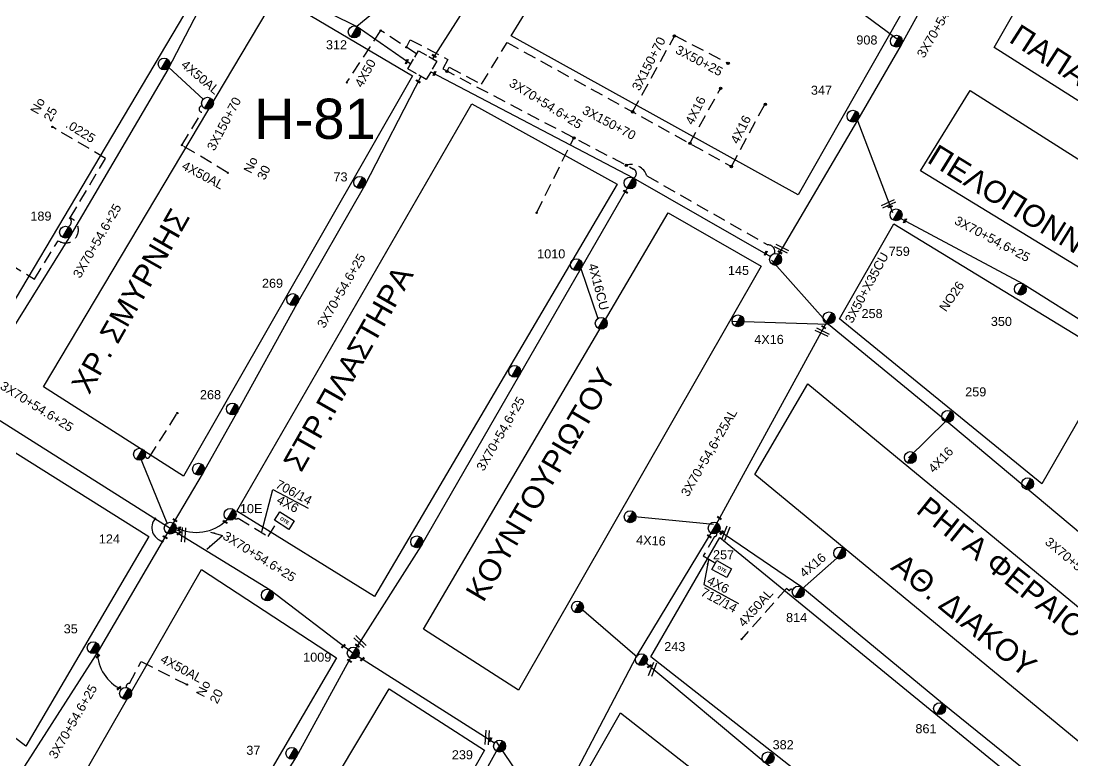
# Model space of a CAD drawing. Header units: millimetres. Extents: x 771 to 3391, y 686 to 1835.
# Drawn here: x 1229.9 to 1439, y 1215.3 to 1362.3 of the extents above; entities that cross this region are included whole.
import ezdxf

# ---------------------------------------------------------------- set-up
doc = ezdxf.new("R2010")
doc.units = ezdxf.units.MM
doc.linetypes.add('DASHED', pattern=[19.05, 12.7, -6.35])
for name, color, linetype in [('Pillar OTE', 7, 'Continuous'), ('Άγνωστα', 7, 'Continuous'), ('Γυμνά εναέρια ΧΤ (3Φ)   4x16CU', 7, 'Continuous'), ('Γυμνά εναέρια ΧΤ (3Φ)   4x50CU', 7, 'Continuous'), ('Εναέρια παροχή ΧΤ 4x16', 7, 'SYN_LINE'), ('Επιγραφές - Σχήματα', 7, 'Continuous'), ('Καλωδια Χ.Τ. 3x50+35', 7, 'Continuous'), ('Καλώδια ΧΤ   3x150+70AL', 7, 'DASHED'), ('Καλώδια ΧΤ   3x150AL+50CU', 7, 'DASHED'), ('Μηχανική τομή', 7, 'Continuous'), ('Περίπτερο', 7, 'Continuous'), ('Στύλος ΦΜ', 7, 'Continuous'), ('Στύλος ΦΜ @ 1', 7, 'Continuous'), ('Συνδέσεις', 7, 'Continuous'), ('Συνεστραμμένα ΧΤ   3x70+54.6+25 AL', 7, 'SYN_LINE'), ('Συνεστραμμένα ΧΤ   4x120+25 AL', 7, 'SYN_LINE'), ('Τομή', 7, 'Continuous'), ('Υπόβαθρο ΔΕΗ', 7, 'Continuous'), ('Υπόγεια καλώδια Παροχών ΧΤ   .0225', 7, 'DASHED'), ('Υπόγεια καλώδια Παροχών ΧΤ   4x16AL', 7, 'DASHED'), ('Υπόγεια καλώδια Παροχών ΧΤ   4x50AL', 7, 'DASHED'), ('Υπόγεια καλώδια Παροχών ΧΤ   4x6', 7, 'DASHED')]:
    doc.layers.add(name, color=color, linetype=linetype)
doc.styles.add('arial', font='arial.ttf')
doc.styles.get("Standard").update_dxf_attribs({"font": 'arial.ttf'})
doc.linetypes.add('SYN_LINE', pattern='A,0.5,-0.0001,["/\\/\\/\\/",Standard,S=0.1,R=0,X=0,Y=-0.05],-0.25', length=0.7501)
doc.dimstyles.new('ISO-25', dxfattribs={"dimtxt": 2.5, "dimasz": 2.5, "dimexe": 1.25, "dimexo": 0.625, "dimtad": 1, "dimtxsty": 'Standard', "dimcen": 2.5, "dimadec": 0, "dimazin": 0, "dimtfac": 1, "dimtmove": 0, "dimatfit": 3, "dimfxl": 1, "dimarcsym": 0})

# ---------------------------------------------------------------- blocks, each defined once
blk = doc.blocks.new('ΥΠΑΡΧΩΝ ΤΣΙΜΕΝΤΕΝΙΟΣ ΣΤΥΛΟΣ')
at = {"layer": 'Στύλος ΦΜ'}
blk.add_hatch(color=7, dxfattribs=at).paths.add_polyline_path([(-1.29, -2.28, 0.574793), (2.62, 0, 0.268822), (1.3, 2.27)])
at = {"layer": 'Στύλος ΦΜ', "color": 7}
blk.add_line((-1.29, -2.28), (1.3, 2.27), dxfattribs=at)
blk.add_circle((0, 0), 2.62, dxfattribs=at)
at = {"layer": 'Στύλος ΦΜ', "flags": 4}
for tag, p in [('ΑΡΙΘΜΟΣ', (-4.68, 8.05)), ('ΤΥΠΟΣ', (-4.91, 3.03))]:
    blk.add_attdef(tag, p, '', height=4, dxfattribs=at)
blk = doc.blocks.new('ΜΗΧΑΝΙΚΗ ΤΟΜΗ')
at = {"layer": 'Μηχανική τομή', "ltscale": 40}
for p, q in [((-1.89, 0.78), (1.89, 0.78)), ((1.89, 0), (-1.89, 0))]:
    blk.add_line(p, q, dxfattribs=at)
blk = doc.blocks.new('_ΣΥΝΔΕΣΗ')
at = {"layer": 'Συνδέσεις', "linetype": 'SYN_LINE', "ltscale": 40}
blk.add_hatch(color=256, dxfattribs=at).paths.add_polyline_path([(0.5, -0.01, 1), (-0.5, -0.01, 1)])
at = {"layer": 'Συνδέσεις'}
blk.add_circle((0, -0.01), 0.5, dxfattribs=at)
blk = doc.blocks.new('ΤΟΜΗ')
at = {"layer": 'Τομή', "ltscale": 40}
for p, q in [((-5.68, 0), (5.68, 0)), ((5.68, -2.33), (-5.68, -2.33))]:
    blk.add_line(p, q, dxfattribs=at)
blk = doc.blocks.new('PILLAR YPOSTATHMOU')
at = {"layer": 'Περίπτερο', "ltscale": 40}
for points in [[(540.43, 2525.12), (540.43, 2526.01), (541.51, 2526.01)], [(541.59, 2523.53), (540.43, 2523.53), (540.43, 2524.86)], [(541.82, 2526.01), (542.91, 2526.01), (542.91, 2524.95)], [(542.91, 2524.59), (542.91, 2523.53), (541.92, 2523.53)]]:
    blk.add_lwpolyline(points, dxfattribs=at)
blk = doc.blocks.new('PILLAR ΟΤΕ')
at = {"layer": 'Pillar OTE', "ltscale": 40}
blk.add_lwpolyline([(-3.31, 2.02), (3.39, 2.02), (3.39, -1.99), (-3.31, -1.99)], close=True, dxfattribs=at)
at = {"layer": 'Pillar OTE', "insert": (-1.81, 0.71), "char_height": 1.3575, "width": 109.961, "attachment_point": 1}
blk.add_mtext('{\\fArial|b1|i0|c161|p34;OTE}', dxfattribs=at)

msp = doc.modelspace()

# ---------------------------------------------------------------- linework, layer by layer
at = {"layer": 'Άγνωστα', "color": 30}
for points in [[(1296.66236, 1361.30669), (1305.92816, 1368.99231)], [(1352.40493, 1235.91601), (1340.30458, 1246.32795)]]:
    msp.add_lwpolyline(points, dxfattribs=at)
at = {"layer": 'Άγνωστα', "color": 6}
msp.add_lwpolyline([(1396.04552, 1342.87528), (1403.10413, 1324.26159)], dxfattribs=at)
at = {"layer": 'Άγνωστα', "color": 27, "linetype": 'DASHED', "ltscale": 0.2}
msp.add_lwpolyline([(1332.39706, 1324.21961), (1339.81174, 1339.1204)], dxfattribs=at)
at = {"layer": 'Άγνωστα', "color": 2, "linetype": 'DASHED', "ltscale": 0.2}
msp.add_lwpolyline([(1254.60145, 1275.95349, 0.681946805), (1255.39736, 1275.59797), (1260.99881, 1284.41629)], format="xyb", dxfattribs=at)
at = {"layer": 'Γυμνά εναέρια ΧΤ (3Φ)   4x16CU', "color": 1}
msp.add_lwpolyline([(1341.17772, 1313.12657), (1344.56171, 1303.21915)], dxfattribs=at)
at = {"layer": 'Γυμνά εναέρια ΧΤ (3Φ)   4x50CU', "color": 30, "linetype": 'Continuous', "ltscale": 0.2}
msp.add_lwpolyline([(1259.29171, 1353.05717), (1266.11439, 1346.78341)], dxfattribs=at)
at = {"layer": 'Εναέρια παροχή ΧΤ 4x16', "color": 6, "ltscale": 20}
msp.add_lwpolyline([(1404.61415, 1358.31895), (1388.66637, 1370.12462)], dxfattribs=at)
at = {"layer": 'Εναέρια παροχή ΧΤ 4x16', "color": 27, "ltscale": 20}
for points in [[(1371.41697, 1302.67023), (1390.43795, 1302.09962)], [(1406.32333, 1275.49029), (1413.82192, 1282.85382)]]:
    msp.add_lwpolyline(points, dxfattribs=at)
at = {"layer": 'Εναέρια παροχή ΧΤ 4x16', "color": 30, "ltscale": 20}
msp.add_lwpolyline([(1367.5696, 1262.30498), (1350.5036, 1263.94185)], dxfattribs=at)
at = {"layer": 'Εναέρια παροχή ΧΤ 4x16', "color": 6, "linetype": 'SYN_LINE', "ltscale": 8}
msp.add_lwpolyline([(1385.17173, 1249.51575), (1392.03346, 1255.5614)], dxfattribs=at)
at = {"layer": 'Καλωδια Χ.Τ. 3x50+35', "color": 27, "linetype": 'DASHED', "ltscale": 0.2}
msp.add_lwpolyline([(1359.84391, 1359.43555), (1370.49679, 1353.88878)], dxfattribs=at)
at = {"layer": 'Καλώδια ΧΤ   3x150+70AL', "color": 27, "linetype": 'DASHED', "ltscale": 0.2}
for points in [[(1351.46852, 1344.27674), (1359.7711, 1359.30377)], [(1314.58843, 1352.35057), (1314.99131, 1353.11929), (1321.40382, 1349.75579), (1326.51678, 1358.07216), (1371.13843, 1333.40157)]]:
    msp.add_lwpolyline(points, dxfattribs=at)
for points in [[(1306.57957, 1357.26135), (1307.28372, 1358.60382), (1314.72056, 1354.70303), (1313.72437, 1352.80379), (1351.65174, 1332.91006, -0.644003868), (1351.63206, 1331.12098)], [(1350.22087, 1333.66058, -0.398678095), (1354.32264, 1331.56022), (1378.32484, 1317.8258, -0.540286839), (1379.66183, 1316.10738)]]:
    msp.add_lwpolyline(points, format="xyb", dxfattribs=at)
at = {"layer": 'Καλώδια ΧΤ   3x150+70AL', "color": 30, "linetype": 'DASHED', "ltscale": 0.2}
msp.add_lwpolyline([(1261.89744, 1337.65085), (1265.83849, 1344.2131, -0.968377562), (1265.93742, 1345.4409)], format="xyb", dxfattribs=at)
at = {"layer": 'Καλώδια ΧΤ   3x150AL+50CU', "color": 27, "linetype": 'DASHED', "ltscale": 0.2}
msp.add_lwpolyline([(1308.54285, 1355.77528), (1301.37078, 1360.46535)], dxfattribs=at)
at = {"layer": 'Συνεστραμμένα ΧΤ   3x70+54.6+25 AL', "color": 6, "linetype": 'SYN_LINE', "ltscale": 20}
for points in [[(1454.96605, 1448.66167), (1436.42599, 1414.71838), (1422.4185, 1389.51042), (1404.83687, 1357.60354), (1396.14003, 1342.62607), (1379.88647, 1314.9495)], [(1503.23421, 1151.74111), (1503.23421, 1151.74111), (1488.79045, 1164.73039), (1474.39382, 1176.5496), (1444.05599, 1201.69485), (1413.07037, 1226.71235), (1384.87811, 1249.97666), (1368.27842, 1261.31123)]]:
    msp.add_lwpolyline(points, dxfattribs=at)
at = {"layer": 'Συνεστραμμένα ΧΤ   3x70+54.6+25 AL', "color": 30, "linetype": 'SYN_LINE', "ltscale": 20}
for points in [[(1307.3837, 1353.77755), (1296.72508, 1361.1824), (1270.2593, 1374.31085), (1259.08767, 1352.65637), (1239.68333, 1319.6268), (1224.73258, 1295.64618)], [(1404.76886, 1323.07987), (1429.12861, 1310.06883), (1457.34023, 1292.37464)], [(1290.90734, 1158.91564), (1313.62613, 1197.81825), (1324.44272, 1217.21271)]]:
    msp.add_lwpolyline(points, dxfattribs=at)
at = {"layer": 'Συνεστραμμένα ΧΤ   3x70+54.6+25 AL', "color": 2, "linetype": 'SYN_LINE', "ltscale": 20}
for points in [[(1309.38375, 1351.31842), (1298.18915, 1329.58427), (1284.73153, 1306.10912), (1272.74264, 1284.38188), (1266.13885, 1272.57413), (1260.17704, 1262.55841)], [(1538.92077, 1090.36335), (1526.55307, 1097.82011), (1494.41667, 1123.32276), (1478.13384, 1136.31862), (1457.17214, 1152.70294), (1429.80198, 1173.92863), (1418.29113, 1182.85534), (1399.76184, 1197.78582), (1377.81385, 1214.88664), (1353.22694, 1235.4168)]]:
    msp.add_lwpolyline(points, dxfattribs=at)
at = {"layer": 'Συνεστραμμένα ΧΤ   3x70+54.6+25 AL', "color": 1, "linetype": 'SYN_LINE', "ltscale": 20}
for points in [[(1311.34354, 1352.25319), (1351.55067, 1331.16368), (1378.86196, 1315.53574)], [(1350.38407, 1329.11732), (1341.17772, 1313.12657), (1328.96231, 1291.99761), (1309.36931, 1257.9647), (1296.52349, 1237.76166)]]:
    msp.add_lwpolyline(points, dxfattribs=at)
at = {"layer": 'Συνεστραμμένα ΧΤ   3x70+54.6+25 AL', "color": 151, "linetype": 'SYN_LINE', "ltscale": 20}
msp.add_lwpolyline([(1174.18376, 1314.71808), (1219.30765, 1286.95019), (1259.57689, 1261.54507), (1245.22695, 1237.10983), (1226.84851, 1208.35894)], dxfattribs=at)
at = {"layer": 'Συνεστραμμένα ΧΤ   3x70+54.6+25 AL', "color": 27, "ltscale": 20}
msp.add_lwpolyline([(1379.09188, 1314.81646), (1390.43795, 1302.09962), (1414.69711, 1282.1335), (1440.8809, 1260.20606), (1467.84238, 1238.3193), (1490.25917, 1218.99063)], dxfattribs=at)
at = {"layer": 'Συνεστραμμένα ΧΤ   3x70+54.6+25 AL', "color": 30, "ltscale": 20}
for points in [[(1367.68649, 1261.56523), (1390.52515, 1303.33889)], [(1334.68852, 1202.51106), (1352.23735, 1236.06021), (1367.68649, 1261.56523)], [(1324.25743, 1219.23487), (1335.05154, 1203.226)]]:
    msp.add_lwpolyline(points, dxfattribs=at)
at = {"layer": 'Συνεστραμμένα ΧΤ   3x70+54.6+25 AL', "color": 2, "linetype": 'SYN_LINE', "ltscale": 15}
msp.add_lwpolyline([(1258.94232, 1262.51801), (1253.39801, 1276.20088), (1253.39801, 1276.20088), (1253.39801, 1276.20088)], dxfattribs=at)
at = {"layer": 'Συνεστραμμένα ΧΤ   3x70+54.6+25 AL', "color": 85, "ltscale": 20}
for points in [[(1260.54757, 1260.88264), (1279.45048, 1249.27901), (1295.94019, 1236.73848), (1324.03002, 1218.86934)], [(1262.43099, 1180.83289), (1274.92941, 1200.64414), (1284.67928, 1216.09151), (1295.94019, 1236.73848)]]:
    msp.add_lwpolyline(points, dxfattribs=at)
at = {"layer": 'Συνεστραμμένα ΧΤ   3x70+54.6+25 AL', "linetype": 'SYN_LINE', "ltscale": 8}
msp.add_arc((1264.74237, 1269.3406), 8.64657, 242.4679381, 315.3154338, dxfattribs=at)
at = {"layer": 'Συνεστραμμένα ΧΤ   3x70+54.6+25 AL', "color": 151, "linetype": 'SYN_LINE', "ltscale": 8}
msp.add_arc((1253.372, 1237.03647), 8.28764, 180.9875827, 244.8792496, dxfattribs=at)
at = {"layer": 'Συνεστραμμένα ΧΤ   4x120+25 AL', "color": 151, "linetype": 'SYN_LINE', "ltscale": 20}
msp.add_lwpolyline([(1311.75004, 1354.78974), (1337.56271, 1395.21227), (1354.27645, 1423.92213), (1372.43425, 1453.44909)], dxfattribs=at)
at = {"layer": 'Υπόβαθρο ΔΕΗ'}
for points in [[(1327.30925, 1359.36115), (1374.34609, 1435.86794), (1427.79181, 1403.9901), (1384.38588, 1327.8044), (1327.30925, 1359.36115)], [(1423.35547, 1357.0829), (1464.74883, 1429.67308), (1504.39598, 1395.76587), (1466.70158, 1329.58307), (1423.35547, 1357.0829)], [(1191.05132, 1318.26237), (1234.53168, 1393.81805), (1268.3003, 1373.73978), (1222.78997, 1297.13785), (1191.05132, 1318.26237)], [(1234.40705, 1289.60886), (1280.67544, 1367.46757), (1307.71666, 1351.39503), (1262.21779, 1271.90005), (1234.40705, 1289.60886)], [(1418.563, 1348.53356), (1462.11863, 1320.86454), (1452.66081, 1305.7437), (1408.71065, 1332.57409), (1418.563, 1348.53356)], [(1272.80902, 1264.90301), (1319.5031, 1345.84088), (1348.37161, 1329.8826), (1300.17118, 1247.9515), (1272.80902, 1264.90301)], [(1309.93241, 1241.48181), (1358.53494, 1324.23573), (1377.01643, 1313.63817), (1328.81922, 1229.3724), (1309.93241, 1241.48181)], [(1392.58465, 1303.11952), (1403.37964, 1322.01448), (1447.21294, 1295.2982), (1432.81942, 1270.32494), (1392.58465, 1303.11952)], [(1375.73678, 1272.18351), (1386.31243, 1290.25497), (1485.15117, 1208.67263), (1475.53864, 1189.92694), (1375.73678, 1272.18351)], [(1203.95257, 1238.86061), (1226.97059, 1277.68534), (1255.30463, 1259.90705), (1230.84139, 1218.25252), (1203.95257, 1238.86061)], [(1279.98802, 1269.22599), (1286.96741, 1265.50289)], [(1355.12228, 1235.98215), (1368.78759, 1259.68933), (1539.36559, 1120.27201), (1526.91743, 1101.25407), (1355.12228, 1235.98215)], [(1241.06664, 1210.28057), (1265.80397, 1253.35999), (1292.64112, 1235.77728), (1266.58316, 1191.2627), (1241.06664, 1210.28057)], [(1365.60446, 1250.36747), (1372.50235, 1246.54445)], [(1275.73252, 1183.90441), (1303.08829, 1229.63384), (1322.01113, 1217.46259), (1294.83329, 1169.54663), (1275.73252, 1183.90441)], [(1336.78751, 1203.38113), (1349.07532, 1224.82703), (1520.17498, 1090.725), (1507.89344, 1071.48142), (1336.78751, 1203.38113)]]:
    msp.add_lwpolyline(points, dxfattribs=at)
msp.add_arc((1258.72102, 1261.64894), 2.79327, 140.1653763, 256.0177079, dxfattribs=at)
at = {"layer": 'Υπόγεια καλώδια Παροχών ΧΤ   .0225', "color": 30, "ltscale": 0.2}
for points in [[(1239.29179, 1321.41012, 0.452073573), (1239.68141, 1323.19513), (1246.7051, 1335.01723), (1246.7051, 1335.01723), (1236.14828, 1341.2671)], [(1224.49527, 1315.9949), (1232.56973, 1311.03943), (1237.29068, 1318.66774, 1.120748252), (1239.68141, 1323.19513)]]:
    msp.add_lwpolyline(points, format="xyb", dxfattribs=at)
at = {"layer": 'Υπόγεια καλώδια Παροχών ΧΤ   4x16AL', "color": 27, "linetype": 'DASHED', "ltscale": 0.2}
for points in [[(1362.82783, 1337.99636), (1368.93582, 1348.9012)], [(1371.10569, 1333.41967), (1377.79879, 1345.86302)]]:
    msp.add_lwpolyline(points, dxfattribs=at)
at = {"layer": 'Υπόγεια καλώδια Παροχών ΧΤ   4x50AL', "color": 27, "linetype": 'DASHED', "ltscale": 0.2}
msp.add_lwpolyline([(1301.37078, 1360.46535), (1294.61809, 1350.13911)], dxfattribs=at)
at = {"layer": 'Υπόγεια καλώδια Παροχών ΧΤ   4x50AL', "color": 30, "ltscale": 0.2}
msp.add_lwpolyline([(1271.014, 1332.17578), (1261.89744, 1337.65085)], dxfattribs=at)
at = {"layer": 'Υπόγεια καλώδια Παροχών ΧΤ   4x50AL', "color": 6, "ltscale": 0.2}
msp.add_lwpolyline([(1383.27007, 1249.23798, 0.727491122), (1382.61506, 1249.06098), (1382.04386, 1249.56725), (1373.12148, 1239.50057)], format="xyb", dxfattribs=at)
at = {"layer": 'Υπόγεια καλώδια Παροχών ΧΤ   4x50AL', "color": 151, "ltscale": 0.2}
msp.add_lwpolyline([(1250.89397, 1229.87014, -0.623399779), (1251.45688, 1230.66708), (1251.45688, 1230.66708), (1253.76271, 1235.05085), (1262.99592, 1230.41149)], format="xyb", dxfattribs=at)
at = {"layer": 'Υπόγεια καλώδια Παροχών ΧΤ   4x6', "linetype": 'DASHED', "ltscale": 0.2}
msp.add_lwpolyline([(1272.22165, 1263.60892, 0.415009642), (1273.10385, 1263.544), (1279.05443, 1259.85747), (1280.8556, 1262.76481)], format="xyb", dxfattribs=at)
at = {"layer": 'Υπόγεια καλώδια Παροχών ΧΤ   4x6', "color": 30, "linetype": 'DASHED', "ltscale": 0.2}
msp.add_lwpolyline([(1368.03641, 1260.68622, -0.791620083), (1367.76298, 1259.9142), (1365.51569, 1256.01552), (1367.91218, 1254.63413)], format="xyb", dxfattribs=at)

# ---------------------------------------------------------------- block references
at = {"xscale": 1.688462627681923, "yscale": 1.688462627681923, "zscale": 1.688462627681923, "rotation": 329.8761569046726}
msp.add_blockref('PILLAR YPOSTATHMOU', (-1620.84568, -1874.66752), dxfattribs=at)
at = {"layer": 'Pillar OTE'}
for p, xscale, yscale, zscale, rotation in [((1282.23401, 1263.05896), 0.5, 0.5, 0.5, 327.4993048979119), ((1369.1787, 1253.4088), 0.4999999999999999, 0.4999999999999999, 0.4999999999999999, 331.2929967581192)]:
    msp.add_blockref('PILLAR ΟΤΕ', p, dxfattribs=dict(at, xscale=xscale, yscale=yscale, zscale=zscale, rotation=rotation))
at = {"layer": 'Μηχανική τομή'}
for p, xscale, yscale, zscale, rotation in [((1311.98501, 1355.30537), 0.25, 0.25, 0.25, 327.7252172787099), ((1306.66035, 1354.21063), 0.249999999999919, 0.249999999999919, 0.249999999999919, 68.45138536945211), ((1308.79554, 1350.24412), 0.25, 0.25, 0.25, 327.7252172787099), ((1312.17218, 1351.85753), 0.249999999999919, 0.249999999999919, 0.249999999999919, 68.45138536945211), ((1350.02437, 1328.30413), 0.25, 0.25, 0.25, 327.7252172787099), ((1402.7022, 1325.32149), 0.249999999999919, 0.249999999999919, 0.249999999999919, 17.45958860441846), ((1405.70328, 1322.58556), 0.249999999999919, 0.249999999999919, 0.249999999999919, 65.75625438676848), ((1378.00885, 1316.13793), 0.249999999999919, 0.249999999999919, 0.249999999999919, 68.45138536945211), ((1380.72648, 1316.2807), 0.249999999999919, 0.249999999999919, 0.249999999999919, 326.3216353276003), ((1389.39089, 1301.41036), 0.249999999999919, 0.249999999999919, 0.249999999999919, 326.3216353276003), ((1260.467, 1263.03276), 0.25, 0.25, 0.25, 327.7252172787099), ((1270.4543, 1262.70322), 0.25, 0.25, 0.25, 327.7252172787099), ((1368.65253, 1263.47832), 0.249999999999919, 0.249999999999919, 0.249999999999919, 326.3216353276003), ((1261.35717, 1260.47347), 0.249999999999919, 0.249999999999919, 0.249999999999919, 41.73814602004245), ((1261.43643, 1261.35099), 0.249999999999919, 0.249999999999919, 0.249999999999919, 67.9501085994233), ((1369.25925, 1260.56676), 0.2499999999999681, 0.2499999999999681, 0.2499999999999681, 48.88232952355155), ((1258.52849, 1259.6582), 0.25, 0.25, 0.25, 327.7252172787099), ((1366.66089, 1259.83546), 0.249999999999919, 0.249999999999919, 0.249999999999919, 326.3216353276003), ((1294.02024, 1238.03271), 0.249999999999919, 0.249999999999919, 0.249999999999919, 41.73814602004245), ((1296.70209, 1238.11595), 0.25, 0.25, 0.25, 327.7252172787099), ((1245.24533, 1236.02432), 0.249999999999919, 0.249999999999919, 0.249999999999919, 41.73814602004245), ((1297.81235, 1235.42451), 0.249999999999919, 0.249999999999919, 0.249999999999919, 41.73814602004245), ((1295.13773, 1235.10869), 0.249999999999919, 0.249999999999919, 0.249999999999919, 326.3216353276003), ((1354.86482, 1234.04916), 0.2499999999999681, 0.2499999999999681, 0.2499999999999681, 36.11407878704492), ((1249.43655, 1229.70199), 0.249999999999919, 0.249999999999919, 0.249999999999919, 41.73814602004245), ((1323.25131, 1219.45918), 0.249999999999919, 0.249999999999919, 0.249999999999919, 61.38119819185093)]:
    msp.add_blockref('ΜΗΧΑΝΙΚΗ ΤΟΜΗ', p, dxfattribs=dict(at, xscale=xscale, yscale=yscale, zscale=zscale, rotation=rotation))
at = {"layer": 'Στύλος ΦΜ @ 1', "ltscale": 40}
ref = msp.add_blockref('ΥΠΑΡΧΩΝ ΤΣΙΜΕΝΤΕΝΙΟΣ ΣΤΥΛΟΣ', (1296.13952, 1360.16052), dxfattribs=dict(at, xscale=0.4499999999998181, yscale=0.4499999999998181, zscale=0.4499999999998181))
ref.add_attrib('ΤΥΠΟΣ', '312', (1290.51931, 1356.69881), dxfattribs={"layer": 'Στύλος ΦΜ', "height": 1.8, "flags": 4})
ref = msp.add_blockref('ΥΠΑΡΧΩΝ ΤΣΙΜΕΝΤΕΝΙΟΣ ΣΤΥΛΟΣ', (1403.89785, 1358.31443), dxfattribs=dict(at, xscale=0.4499999999998181, yscale=0.4499999999998181, zscale=0.4499999999998181))
ref.add_attrib('ΤΥΠΟΣ', '908', (1395.93766, 1357.6497), dxfattribs={"layer": 'Στύλος ΦΜ', "height": 1.8, "flags": 4})
at = {"layer": 'Στύλος ΦΜ @ 1', "ltscale": 40, "xscale": 0.4499999999998181, "yscale": 0.4499999999998181, "zscale": 0.4499999999998181}
for p in [(1258.36112, 1353.77906), (1266.98134, 1345.98621), (1350.9651, 1330.14179), (1345.23114, 1302.25013), (1372.40513, 1302.74819), (1328.01538, 1292.69795), (1253.45984, 1276.24307), (1406.65649, 1275.57083), (1265.19113, 1273.2734), (1429.98817, 1270.36408), (1350.98095, 1263.80782), (1308.56978, 1258.82951), (1392.61449, 1256.58587), (1278.86492, 1248.25712), (1340.51025, 1245.87746), (1250.69566, 1228.70919)]:
    msp.add_blockref('ΥΠΑΡΧΩΝ ΤΣΙΜΕΝΤΕΝΙΟΣ ΣΤΥΛΟΣ', p, dxfattribs=at)
at = {"layer": 'Στύλος ΦΜ @ 1', "ltscale": 40}
ref = msp.add_blockref('ΥΠΑΡΧΩΝ ΤΣΙΜΕΝΤΕΝΙΟΣ ΣΤΥΛΟΣ', (1395.26596, 1343.41547), dxfattribs=dict(at, xscale=0.4499999999998181, yscale=0.4499999999998181, zscale=0.4499999999998181))
ref.add_attrib('ΤΥΠΟΣ', '347', (1386.91298, 1347.67072), dxfattribs={"layer": 'Στύλος ΦΜ', "height": 1.8, "flags": 4})
ref = msp.add_blockref('ΥΠΑΡΧΩΝ ΤΣΙΜΕΝΤΕΝΙΟΣ ΣΤΥΛΟΣ', (1297.21451, 1330.24549), dxfattribs=dict(at, xscale=0.4499999999998181, yscale=0.4499999999998181, zscale=0.4499999999998181))
ref.add_attrib('ΤΥΠΟΣ', '73', (1292.01313, 1330.45069), dxfattribs={"layer": 'Στύλος ΦΜ', "height": 1.8, "flags": 4})
ref = msp.add_blockref('ΥΠΑΡΧΩΝ ΤΣΙΜΕΝΤΕΝΙΟΣ ΣΤΥΛΟΣ', (1238.76073, 1320.35888), dxfattribs=dict(at, xscale=0.4499999999998181, yscale=0.4499999999998181, zscale=0.4499999999998181))
ref.add_attrib('ΤΥΠΟΣ', '189', (1231.76889, 1322.65233), dxfattribs={"layer": 'Στύλος ΦΜ', "height": 1.8, "flags": 4})
ref = msp.add_blockref('ΥΠΑΡΧΩΝ ΤΣΙΜΕΝΤΕΝΙΟΣ ΣΤΥΛΟΣ', (1403.83825, 1323.80174), dxfattribs=dict(at, xscale=0.4499999999998181, yscale=0.4499999999998181, zscale=0.4499999999998181))
ref.add_attrib('ΤΥΠΟΣ', '759', (1402.371, 1315.65598), dxfattribs={"layer": 'Στύλος ΦΜ', "height": 1.8, "flags": 4})
ref = msp.add_blockref('ΥΠΑΡΧΩΝ ΤΣΙΜΕΝΤΕΝΙΟΣ ΣΤΥΛΟΣ', (1340.2973, 1313.90886), dxfattribs=dict(at, xscale=0.4499999999998181, yscale=0.4499999999998181, zscale=0.4499999999998181))
ref.add_attrib('ΤΥΠΟΣ', '1010', (1332.49753, 1315.15491), dxfattribs={"layer": 'Στύλος ΦΜ', "height": 1.8, "flags": 4})
ref = msp.add_blockref('ΥΠΑΡΧΩΝ ΤΣΙΜΕΝΤΕΝΙΟΣ ΣΤΥΛΟΣ', (1379.8842, 1314.95079), dxfattribs=dict(at, xscale=0.4499999999998181, yscale=0.4499999999998181, zscale=0.4499999999998181))
ref.add_attrib('ΤΥΠΟΣ', '145', (1370.414, 1311.85974), dxfattribs={"layer": 'Στύλος ΦΜ', "height": 1.8, "flags": 4})
ref = msp.add_blockref('ΥΠΑΡΧΩΝ ΤΣΙΜΕΝΤΕΝΙΟΣ ΣΤΥΛΟΣ', (1283.92881, 1306.97097), dxfattribs=dict(at, xscale=0.4499999999998181, yscale=0.4499999999998181, zscale=0.4499999999998181))
ref.add_attrib('ΤΥΠΟΣ', '269', (1277.80157, 1309.31061), dxfattribs={"layer": 'Στύλος ΦΜ', "height": 1.8, "flags": 4})
ref = msp.add_blockref('ΥΠΑΡΧΩΝ ΤΣΙΜΕΝΤΕΝΙΟΣ ΣΤΥΛΟΣ', (1428.54305, 1309.04695), dxfattribs=dict(at, xscale=0.4499999999998181, yscale=0.4499999999998181, zscale=0.4499999999998181))
ref.add_attrib('ΤΥΠΟΣ', '350', (1422.66907, 1301.72608), dxfattribs={"layer": 'Στύλος ΦΜ', "height": 1.8, "flags": 4})
ref = msp.add_blockref('ΥΠΑΡΧΩΝ ΤΣΙΜΕΝΤΕΝΙΟΣ ΣΤΥΛΟΣ', (1390.52289, 1303.34018), dxfattribs=dict(at, xscale=0.4499999999998181, yscale=0.4499999999998181, zscale=0.4499999999998181))
ref.add_attrib('ΤΥΠΟΣ', '258', (1396.96773, 1303.29271), dxfattribs={"layer": 'Στύλος ΦΜ', "height": 1.8, "flags": 4})
ref = msp.add_blockref('ΥΠΑΡΧΩΝ ΤΣΙΜΕΝΤΕΝΙΟΣ ΣΤΥΛΟΣ', (1271.92231, 1285.22697), dxfattribs=dict(at, xscale=0.4499999999998181, yscale=0.4499999999998181, zscale=0.4499999999998181))
ref.add_attrib('ΤΥΠΟΣ', '268', (1265.47312, 1287.17503), dxfattribs={"layer": 'Στύλος ΦΜ', "height": 1.8, "flags": 4})
ref = msp.add_blockref('ΥΠΑΡΧΩΝ ΤΣΙΜΕΝΤΕΝΙΟΣ ΣΤΥΛΟΣ', (1414.10277, 1283.75287), dxfattribs=dict(at, xscale=0.4499999999998181, yscale=0.4499999999998181, zscale=0.4499999999998181))
ref.add_attrib('ΤΥΠΟΣ', '259', (1417.57128, 1287.72836), dxfattribs={"layer": 'Στύλος ΦΜ', "height": 1.8, "flags": 4})
ref = msp.add_blockref('ΥΠΑΡΧΩΝ ΤΣΙΜΕΝΤΕΝΙΟΣ ΣΤΥΛΟΣ', (1271.47102, 1264.28478), dxfattribs=dict(at, xscale=0.4499999999998181, yscale=0.4499999999998181, zscale=0.4499999999998181))
ref.add_attrib('ΑΡΙΘΜΟΣ', '10Ε', (1273.41417, 1264.5281), dxfattribs={"layer": 'Στύλος ΦΜ', "height": 1.8, "flags": 4})
ref = msp.add_blockref('ΥΠΑΡΧΩΝ ΤΣΙΜΕΝΤΕΝΙΟΣ ΣΤΥΛΟΣ', (1259.57463, 1261.54636), dxfattribs=dict(at, xscale=0.4499999999998181, yscale=0.4499999999998181, zscale=0.4499999999998181))
ref.add_attrib('ΤΥΠΟΣ', '124', (1245.38071, 1258.49917), dxfattribs={"layer": 'Στύλος ΦΜ', "height": 1.8, "flags": 4})
ref = msp.add_blockref('ΥΠΑΡΧΩΝ ΤΣΙΜΕΝΤΕΝΙΟΣ ΣΤΥΛΟΣ', (1367.68423, 1261.56652), dxfattribs=dict(at, xscale=0.4499999999998181, yscale=0.4499999999998181, zscale=0.4499999999998181))
ref.add_attrib('ΤΥΠΟΣ', '257', (1367.45276, 1255.36783), dxfattribs={"layer": 'Στύλος ΦΜ', "height": 1.8, "flags": 4})
ref = msp.add_blockref('ΥΠΑΡΧΩΝ ΤΣΙΜΕΝΤΕΝΙΟΣ ΣΤΥΛΟΣ', (1384.38751, 1248.86585), dxfattribs=dict(at, xscale=0.4499999999998181, yscale=0.4499999999998181, zscale=0.4499999999998181))
ref.add_attrib('ΤΥΠΟΣ', '814', (1381.96828, 1242.87777), dxfattribs={"layer": 'Στύλος ΦΜ', "height": 1.8, "flags": 4})
ref = msp.add_blockref('ΥΠΑΡΧΩΝ ΤΣΙΜΕΝΤΕΝΙΟΣ ΣΤΥΛΟΣ', (1244.26556, 1237.79018), dxfattribs=dict(at, xscale=0.4499999999998181, yscale=0.4499999999998181, zscale=0.4499999999998181))
ref.add_attrib('ΤΥΠΟΣ', '35', (1238.39478, 1240.64295), dxfattribs={"layer": 'Στύλος ΦΜ', "height": 1.8, "flags": 4})
ref = msp.add_blockref('ΥΠΑΡΧΩΝ ΤΣΙΜΕΝΤΕΝΙΟΣ ΣΤΥΛΟΣ', (1295.93793, 1236.73977), dxfattribs=dict(at, xscale=0.4499999999998181, yscale=0.4499999999998181, zscale=0.4499999999998181))
ref.add_attrib('ΤΥΠΟΣ', '1009', (1285.99148, 1235.01066), dxfattribs={"layer": 'Στύλος ΦΜ', "height": 1.8, "flags": 4})
ref = msp.add_blockref('ΥΠΑΡΧΩΝ ΤΣΙΜΕΝΤΕΝΙΟΣ ΣΤΥΛΟΣ', (1353.22468, 1235.41809), dxfattribs=dict(at, xscale=0.4499999999998181, yscale=0.4499999999998181, zscale=0.4499999999998181))
ref.add_attrib('ΤΥΠΟΣ', '243', (1357.75738, 1237.10882), dxfattribs={"layer": 'Στύλος ΦΜ', "height": 1.8, "flags": 4})
ref = msp.add_blockref('ΥΠΑΡΧΩΝ ΤΣΙΜΕΝΤΕΝΙΟΣ ΣΤΥΛΟΣ', (1412.48481, 1225.69046), dxfattribs=dict(at, xscale=0.4499999999998181, yscale=0.4499999999998181, zscale=0.4499999999998181))
ref.add_attrib('ΤΥΠΟΣ', '861', (1407.67997, 1220.79747), dxfattribs={"layer": 'Στύλος ΦΜ', "height": 1.8, "flags": 4})
ref = msp.add_blockref('ΥΠΑΡΧΩΝ ΤΣΙΜΕΝΤΕΝΙΟΣ ΣΤΥΛΟΣ', (1325.02376, 1218.23718), dxfattribs=dict(at, xscale=0.4499999999998181, yscale=0.4499999999998181, zscale=0.4499999999998181))
ref.add_attrib('ΤΥΠΟΣ', '239', (1315.54047, 1215.61785), dxfattribs={"layer": 'Στύλος ΦΜ', "height": 1.8, "flags": 4})
ref = msp.add_blockref('ΥΠΑΡΧΩΝ ΤΣΙΜΕΝΤΕΝΙΟΣ ΣΤΥΛΟΣ', (1378.39488, 1215.91111), dxfattribs=dict(at, xscale=0.4499999999998181, yscale=0.4499999999998181, zscale=0.4499999999998181))
ref.add_attrib('ΤΥΠΟΣ', '382', (1379.29754, 1217.61173), dxfattribs={"layer": 'Στύλος ΦΜ', "height": 1.8, "flags": 4})
ref = msp.add_blockref('ΥΠΑΡΧΩΝ ΤΣΙΜΕΝΤΕΝΙΟΣ ΣΤΥΛΟΣ', (1283.74292, 1216.80591), dxfattribs=dict(at, xscale=0.4499999999998181, yscale=0.4499999999998181, zscale=0.4499999999998181))
ref.add_attrib('ΤΥΠΟΣ', '37', (1274.69823, 1216.50657), dxfattribs={"layer": 'Στύλος ΦΜ', "height": 1.8, "flags": 4})
at = {"layer": 'Συνδέσεις'}
for p, xscale, yscale, zscale in [((1301.41269, 1360.43794), 0.25, 0.25, 0.25), ((1359.77521, 1359.3617), 0.4777242751394019, 0.4777242751394019, 0.4777242751394019), ((1306.50417, 1357.10524), 0.25, 0.25, 0.25), ((1370.4576, 1353.8919), 0.4777242751394019, 0.4777242751394019, 0.4777242751394019), ((1314.57425, 1352.32208), 0.4777242751394019, 0.4777242751394019, 0.4777242751394019), ((1294.66, 1350.1117), 0.25, 0.25, 0.25), ((1368.965, 1348.91935), 0.4777242751394019, 0.4777242751394019, 0.4777242751394019), ((1351.46852, 1344.27674), 0.4777242751394019, 0.4777242751394019, 0.4777242751394019), ((1377.85336, 1345.77843), 0.4777242751394019, 0.4777242751394019, 0.4777242751394019), ((1236.14223, 1341.28419), 0.25, 0.25, 0.25), ((1339.79757, 1339.0919), 0.4777242751394019, 0.4777242751394019, 0.4777242751394019), ((1362.85684, 1338.03999), 0.4777242751394019, 0.4777242751394019, 0.4777242751394019), ((1261.90965, 1337.64287), 0.25, 0.25, 0.25), ((1271.00922, 1332.15639), 0.25, 0.25, 0.25), ((1350.22087, 1333.66058), 0.4777242751394019, 0.4777242751394019, 0.4777242751394019), ((1371.10569, 1333.41967), 0.4777242751394019, 0.4777242751394019, 0.4777242751394019), ((1332.39591, 1324.2173), 0.25, 0.25, 0.25), ((1239.68992, 1323.16455), 0.25, 0.25, 0.25), ((1260.99881, 1284.41629), 0.25, 0.25, 0.25), ((1256.54923, 1263.44345), 0.25, 0.25, 0.25), ((1258.02044, 1258.91216), 0.25, 0.25, 0.25), ((1373.12148, 1239.50057), 0.25, 0.25, 0.25), ((1262.88474, 1230.46991), 0.25, 0.25, 0.25)]:
    msp.add_blockref('_ΣΥΝΔΕΣΗ', p, dxfattribs=dict(at, xscale=xscale, yscale=yscale, zscale=zscale))
at = {"layer": 'Τομή'}
for p, xscale, yscale, zscale, rotation in [((1402.19908, 1326.24444), 0.25, 0.25, 0.25, 24.61074418531748), ((1381.20356, 1317.35738), 0.25, 0.25, 0.25, 334.6679944973969), ((1389.28349, 1300.73426), 0.25, 0.25, 0.25, 334.6679944973969), ((1262.48147, 1260.20184), 0.2500000000000557, 0.2500000000000557, 0.2500000000000557, 266.3054486218056), ((1370.24941, 1260.44591), 0.2499999999998873, 0.2499999999998873, 0.2499999999998873, 248.1909067709115), ((1297.51112, 1239.21106), 0.2499999999998873, 0.2499999999998873, 0.2499999999998873, 316.3818135418195), ((1355.7207, 1233.39255), 0.2499999999998873, 0.2499999999998873, 0.2499999999998873, 248.1909067709115), ((1322.8361, 1219.93033), 0.2500000000000557, 0.2500000000000557, 0.2500000000000557, 266.3054486218056)]:
    msp.add_blockref('ΤΟΜΗ', p, dxfattribs=dict(at, xscale=xscale, yscale=yscale, zscale=zscale, rotation=rotation))

# ---------------------------------------------------------------- texts
at = {"ltscale": 40, "char_height": 4, "width": 64.8866414, "attachment_point": 1, "style": 'arial'}
for s, insert, rotation in [('{\\H1.083x;ΠAΠAΔIAMANTH}', (1428.39904, 1361.9153), 327.2916944), ('{\\H1.083x;ΠΕΛΟΠΟΝΝΗΣΟΥ}', (1412.07537, 1338.02448), 328.2347521), ('{\\H1.083x;ΧΡ. ΣΜΥΡΝΗΣ}', (1239.69341, 1290.09146), 60.4197634), ('{\\H1.083x;ΣTP.ΠΛAΣTHPA}', (1281.82961, 1274.59105), 60.4197634), ('{\\H1.083x;KOYNTOYPIΩTOY}', (1318.05374, 1248.82851), 59.5270603), ('{\\H1.083x;ΡΗΓΑ ΦΕΡΑΙΟΥ}', (1410.28211, 1268.13529), 321.3606048), ('{\\H1.083x;ΑΘ. ΔΙΑΚΟΥ}', (1405.31352, 1256.86052), 320.9066993)]:
    msp.add_mtext(s, dxfattribs=dict(at, insert=insert, rotation=rotation))
at = {"layer": 'Άγνωστα', "color": 7, "char_height": 1.8, "attachment_point": 1}
for s, insert, rotation in [('3X150+70', (1351.22515, 1349.12119), 62.7527406), ('3X50+25', (1360.66233, 1357.62139), 332.0897021), ('4X50', (1296.13267, 1349.82466), 61.2703219), ('3X70+54.6+25', (1327.70506, 1351.03423), 328.042606), ('3X150+70', (1266.75286, 1337.21911), 62.0897021), ('3X150+70', (1342.1376, 1345.60648), 332.0897021), ('3X70+54.6+25', (1240.11084, 1311.96495), 59.8533125), ('3X70+54,6+25', (1416.10643, 1323.68539), 332.0897021), ('3X70+54.6+25', (1288.64013, 1302.02846), 59.8533125), ('3X50+X35CU', (1393.54992, 1302.9628), 61.7845988), ('NO26', (1412.28014, 1305.42754), 55.2809955), ('3X70+54.6+25', (1226.54703, 1290.86266), 328.042606), ('3X70+54,6+25', (1320.29746, 1273.63923), 59.8533125), ('3X70+54.6+25', (1270.78251, 1261.04913), 328.042606), ('3X70+54.6+25', (1235.30658, 1216.43896), 59.8533125)]:
    msp.add_mtext_dynamic_manual_height_columns(s, width=1.8, gutter_width=12.5, heights=[0.04535], dxfattribs=dict(at, insert=insert, rotation=rotation))
at = {"layer": 'Άγνωστα', "color": 7}
note = msp.add_mtext_dynamic_manual_height_columns('No ', width=1.8, gutter_width=1.70541, heights=[0.04535, 0], dxfattribs=dict(at, insert=(1229.96445, 1341.4307), char_height=1.8, attachment_point=1, rotation=61.0994604))
for column, words in zip(note.columns.linked_columns, ['25']):
    column.text = words
note = msp.add_mtext_dynamic_manual_height_columns('Nο ', width=1.8, gutter_width=1.64196, heights=[0.04535, 0], dxfattribs=dict(at, insert=(1272.52528, 1329.57948), char_height=1.8, attachment_point=1, rotation=63.9634375))
for column, words in zip(note.columns.linked_columns, ['30']):
    column.text = words
note = msp.add_mtext_dynamic_manual_height_columns('No ', width=1.8, gutter_width=1.71909, heights=[0.04535, 0], dxfattribs=dict(at, insert=(1263.06765, 1225.47246), char_height=1.8, attachment_point=1, rotation=63.7423886))
for column, words in zip(note.columns.linked_columns, ['20']):
    column.text = words
at = {"layer": 'Γυμνά εναέρια ΧΤ (3Φ)   4x16CU', "color": 7, "insert": (1344.38297, 1314.33275), "char_height": 1.8, "attachment_point": 1, "rotation": 284.5676691}
msp.add_mtext_dynamic_manual_height_columns('4X16CU', width=1.8, gutter_width=12.5, heights=[0.04535], dxfattribs=at)
at = {"layer": 'Εναέρια παροχή ΧΤ 4x16', "color": 7, "char_height": 1.8, "attachment_point": 1}
for insert, rotation in [((1361.83692, 1342.33584), 63.3641877), ((1370.8375, 1338.54368), 63.3641877), ((1375.64071, 1299.94335), 0.1363679), ((1410.0373, 1273.60607), 46.8187923), ((1352.23239, 1260.14168), 357.1333617), ((1384.43673, 1252.99856), 40.1558002)]:
    msp.add_mtext_dynamic_manual_height_columns('4X16', width=1.8, gutter_width=12.5, heights=[0.04535], dxfattribs=dict(at, insert=insert, rotation=rotation))
at = {"layer": 'Συνεστραμμένα ΧΤ   3x70+54.6+25 AL', "color": 7, "char_height": 1.8, "attachment_point": 1}
for s, insert, rotation in [('3X70+54.6+25AL', (1407.85279, 1355.72505), 59.8533125), ('3X70+54,6+25AL', (1360.95611, 1268.55365), 59.8533125), ('3X70+54,6+25AL', (1434.44132, 1259.91006), 319.827731)]:
    msp.add_mtext_dynamic_manual_height_columns(s, width=1.8, gutter_width=12.5, heights=[0.04535], dxfattribs=dict(at, insert=insert, rotation=rotation))
at = {"layer": 'Συνεστραμμένα ΧΤ   3x70+54.6+25 AL', "color": 7}
note = msp.add_mtext_dynamic_manual_height_columns('\\P', width=1.8, gutter_width=7.62128, heights=[0.04535, 0], dxfattribs=dict(at, insert=(1420.96509, 1228.43551), char_height=1.8, attachment_point=1, rotation=319.827731))
at = {"layer": 'Υπόβαθρο ΔΕΗ', "insert": (1276.22437, 1346.8948), "char_height": 8, "attachment_point": 1}
msp.add_mtext_dynamic_manual_height_columns('H-81', width=84.657329, gutter_width=12.5, heights=[0], dxfattribs=at)
at = {"layer": 'Υπόγεια καλώδια Παροχών ΧΤ   .0225', "color": 7, "insert": (1239.5634, 1342.83312), "char_height": 1.8, "attachment_point": 1, "rotation": 328.2777885}
msp.add_mtext_dynamic_manual_height_columns('.0225', width=1.8, gutter_width=12.5, heights=[0.04535], dxfattribs=at)
at = {"layer": 'Υπόγεια καλώδια Παροχών ΧΤ   4x50AL', "color": 7, "char_height": 1.8, "attachment_point": 1}
for s, insert, rotation in [('4X50AL', (1262.72546, 1354.74477), 319.9533805), ('4X50AL', (1262.54543, 1334.57989), 332.0897021), ('706/14', (1281.17522, 1271.27906), 332.0897021), ('4X6', (1281.3849, 1268.19559), 332.0897021), ('4X6', (1366.91318, 1252.16231), 332.0897021), ('712/14', (1365.66674, 1249.84897), 332.0897021), ('4X50AL', (1372.26874, 1242.97568), 48.6269117), ('4X50AL', (1258.26863, 1236.56402), 332.0897021)]:
    msp.add_mtext_dynamic_manual_height_columns(s, width=1.8, gutter_width=12.5, heights=[0.04535], dxfattribs=dict(at, insert=insert, rotation=rotation))

# ---------------------------------------------------------------- leaders
at = {"layer": 'Επιγραφές - Σχήματα', "ltscale": 40}
for points in [[(1277.78266, 1260.90044), (1279.98802, 1269.22599)], [(1267.54805, 1260.77225), (1269.96428, 1260.11769)], [(1266.81707, 1257.39029), (1269.96428, 1260.11769)], [(1366.52681, 1255.25984), (1365.60446, 1250.36747)]]:
    msp.add_leader(points, dimstyle='ISO-25', override={"dimasz": 1, "dimtad": 0}, dxfattribs=at)

doc.saveas('drawing.dxf')
